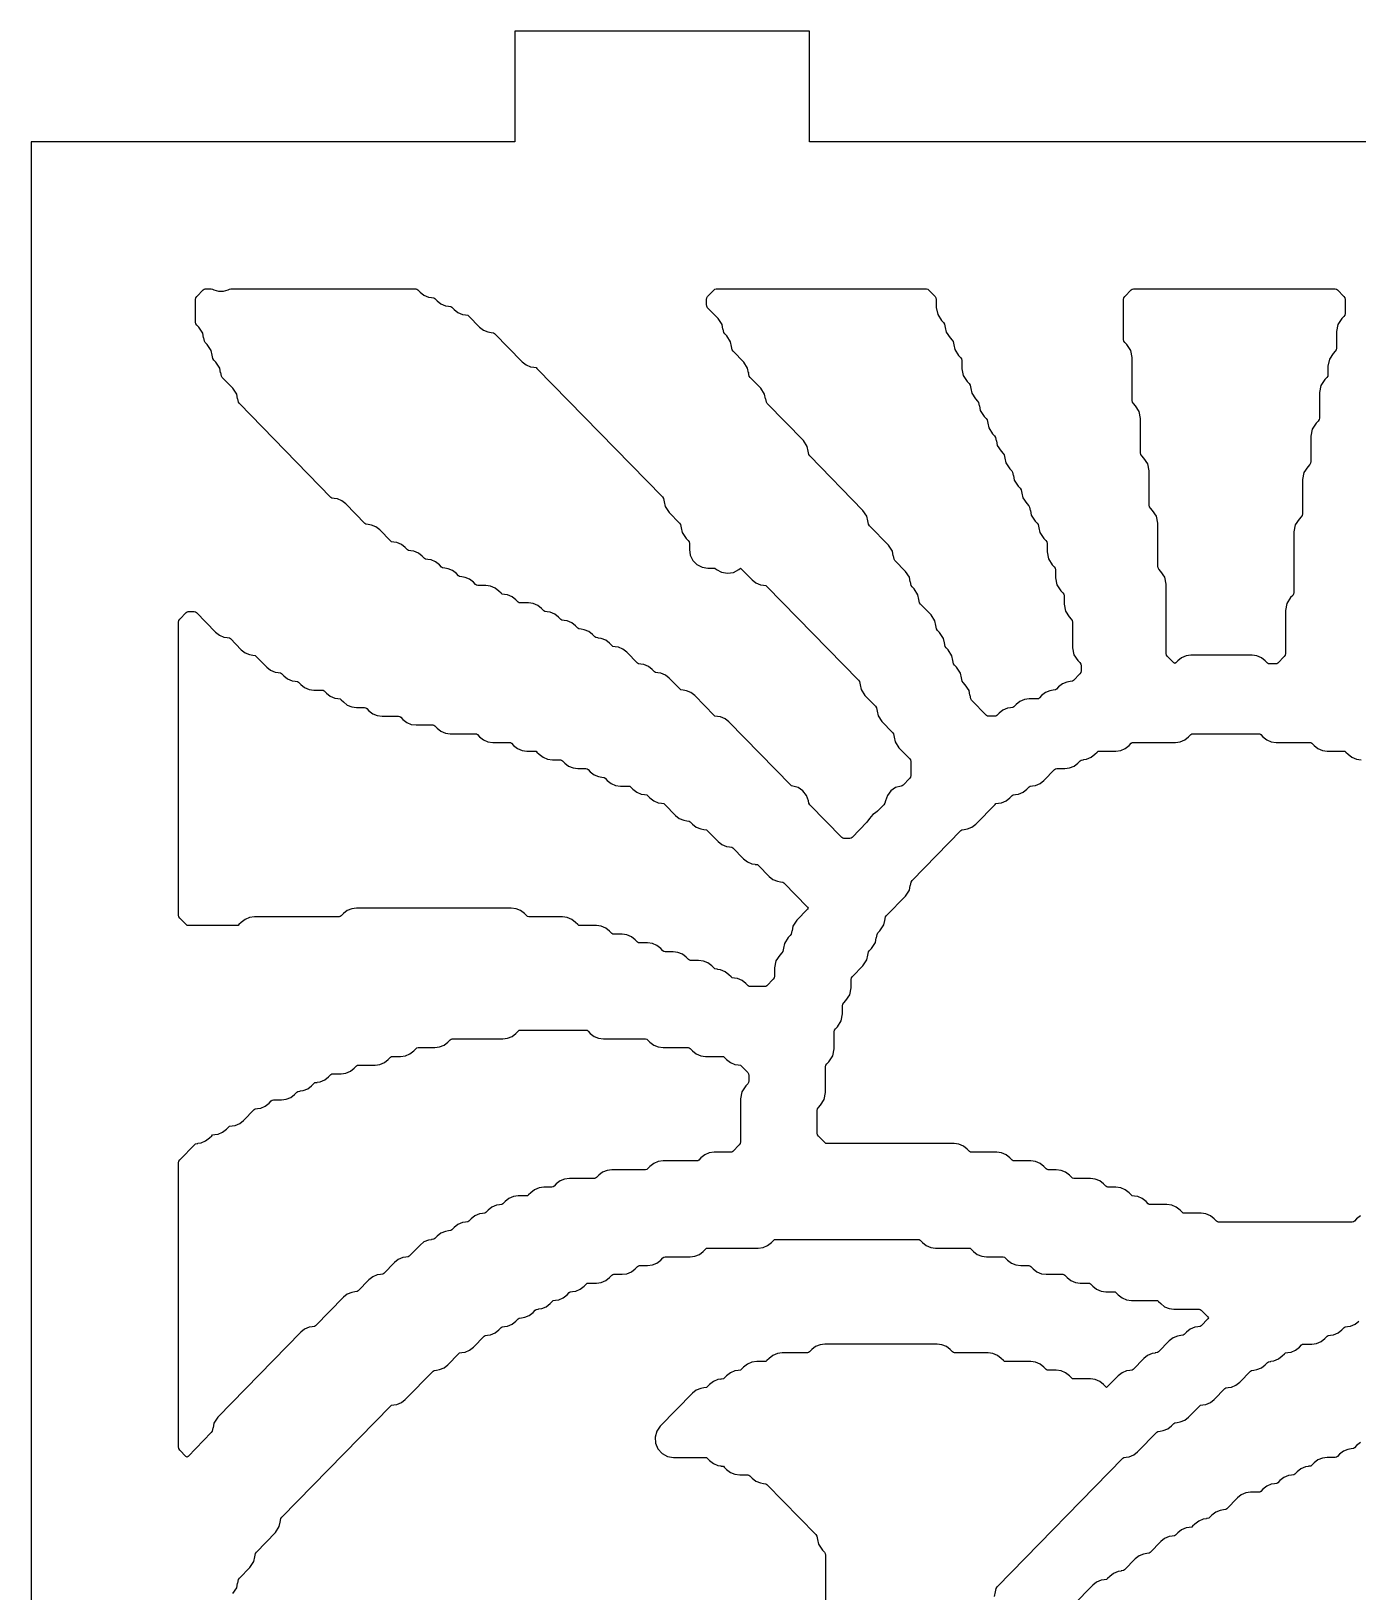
# Model space of a CAD drawing. Header units: millimetres. Extents: x 10 to 410, y 18 to 283.
# Drawn here: x 10 to 46.03, y 240.62 to 283 of the extents above; entities that cross this region are included whole.
import ezdxf

# ---------------------------------------------------------------- set-up
doc = ezdxf.new("R2010")
doc.units = ezdxf.units.MM
doc.layers.add('CUT', color=1, linetype='Continuous')

msp = doc.modelspace()

# ---------------------------------------------------------------- linework, layer by layer
at = {"layer": 'CUT'}
for points in [[(52.134, 157), (60.134, 157), (60.134, 160), (73.2679, 160), (73.2679, 280), (60.134, 280), (60.134, 283), (52.134, 283), (52.134, 280), (31.134, 280), (31.134, 283), (23.134, 283), (23.134, 280), (10, 280), (10, 160), (23.134, 160), (23.134, 157), (31.134, 157), (31.134, 160), (52.134, 160)], [(14.4713, 275.0564), (14.4625, 275.1014), (14.4625, 275.7147), (14.4713, 275.7596), (14.4964, 275.7979), (14.6705, 275.9762), (14.6955, 275.9958), (14.727, 276), (14.8917, 276), (14.9238, 275.9957), (14.9622, 275.9796), (15.09, 275.9448), (15.2225, 275.9448), (15.3503, 275.9796), (15.3886, 275.9957), (15.4207, 276), (20.4416, 276), (20.4731, 275.9958), (20.4981, 275.9762), (20.559, 275.9139), (20.6633, 275.8322), (20.7854, 275.7808), (20.8714, 275.7693), (20.8712, 275.7676), (20.9356, 275.759), (20.9606, 275.7394), (21.0215, 275.6771), (21.1258, 275.5954), (21.2479, 275.544), (21.3339, 275.5325), (21.3337, 275.5308), (21.3981, 275.5222), (21.4231, 275.5026), (21.484, 275.4403), (21.5883, 275.3586), (21.7104, 275.3072), (21.7964, 275.2957), (21.7961, 275.294), (21.8606, 275.2854), (21.8856, 275.2658), (22.1777, 274.9667), (22.2821, 274.885), (22.4041, 274.8336), (22.4901, 274.8221), (22.4899, 274.8205), (22.5544, 274.8119), (22.5794, 274.7923), (23.334, 274.0196), (23.4383, 273.9379), (23.5604, 273.8865), (23.6463, 273.875), (23.6461, 273.8733), (23.7106, 273.8647), (23.7356, 273.8451), (27.1472, 270.3518), (27.1723, 270.3135), (27.1904, 270.221), (27.1933, 270.2216), (27.218, 270.0954), (27.3233, 269.9346), (27.6097, 269.6415), (27.6348, 269.6032), (27.6529, 269.5107), (27.6558, 269.5112), (27.6805, 269.385), (27.7858, 269.2243), (27.8409, 269.1679), (27.866, 269.1296), (27.8748, 269.0847), (27.8748, 268.9228), (27.8993, 268.7683), (27.9703, 268.6289), (28.0809, 268.5183), (28.2203, 268.4473), (28.3748, 268.4228), (28.5353, 268.4228), (28.5668, 268.4186), (28.6074, 268.3868), (28.7495, 268.3089), (28.9091, 268.2805), (29.0693, 268.3046), (29.2134, 268.3787), (29.2623, 268.4149), (29.2902, 268.3943), (29.5776, 268.0999), (29.6819, 268.0182), (29.804, 267.9668), (29.89, 267.9553), (29.8898, 267.9537), (29.9542, 267.9451), (29.9793, 267.9255), (32.4658, 265.3793), (32.4909, 265.341), (32.5091, 265.2485), (32.5119, 265.2491), (32.5367, 265.1229), (32.642, 264.9621), (32.9283, 264.6689), (32.9534, 264.6307), (32.9715, 264.5382), (32.9744, 264.5387), (32.9992, 264.4125), (33.1045, 264.2518), (33.3908, 263.9586), (33.4159, 263.9203), (33.434, 263.8278), (33.4369, 263.8284), (33.4617, 263.7021), (33.567, 263.5414), (33.8533, 263.2482), (33.8784, 263.2099), (33.8872, 263.165), (33.8872, 262.7885), (33.8784, 262.7435), (33.8533, 262.7053), (33.6792, 262.527), (33.6542, 262.5074), (33.6229, 262.5032), (33.4744, 262.4591), (33.3465, 262.3717), (33.2515, 262.2493), (33.1985, 262.1037), (33.1847, 262.0332), (33.1596, 261.9949), (32.9855, 261.8166), (32.9314, 261.7743), (32.8607, 261.7312), (32.7625, 261.6212), (32.6971, 261.5213), (32.2917, 261.1063), (32.2667, 261.0867), (32.2352, 261.0825), (32.0705, 261.0825), (32.039, 261.0867), (32.014, 261.1063), (31.1461, 261.9949), (31.121, 262.0332), (31.1072, 262.1037), (31.0543, 262.2493), (30.9593, 262.3717), (30.8313, 262.4591), (30.6828, 262.5032), (30.6515, 262.5074), (30.6265, 262.527), (28.9469, 264.2468), (28.8426, 264.3285), (28.7205, 264.3799), (28.6346, 264.3914), (28.6348, 264.3931), (28.5703, 264.4017), (28.5453, 264.4213), (28.0219, 264.9572), (27.9176, 265.0388), (27.7955, 265.0903), (27.7096, 265.1018), (27.7098, 265.1034), (27.6453, 265.112), (27.6203, 265.1316), (27.3282, 265.4307), (27.2239, 265.5124), (27.1018, 265.5638), (27.0158, 265.5753), (27.0161, 265.577), (26.9516, 265.5856), (26.9266, 265.6052), (26.8657, 265.6675), (26.7614, 265.7492), (26.6393, 265.8006), (26.5533, 265.8121), (26.5536, 265.8138), (26.4891, 265.8224), (26.4641, 265.842), (26.172, 266.1411), (26.0677, 266.2228), (25.9456, 266.2742), (25.8596, 266.2857), (25.8598, 266.2873), (25.7954, 266.296), (25.7703, 266.3156), (25.7095, 266.3779), (25.6052, 266.4596), (25.4831, 266.511), (25.3971, 266.5225), (25.3973, 266.5241), (25.3329, 266.5328), (25.3078, 266.5523), (25.247, 266.6147), (25.1427, 266.6964), (25.0206, 266.7478), (24.9346, 266.7593), (24.9348, 266.7609), (24.8704, 266.7695), (24.8453, 266.7891), (24.7845, 266.8515), (24.6802, 266.9331), (24.5581, 266.9846), (24.4721, 266.9961), (24.4723, 266.9977), (24.4079, 267.0063), (24.3829, 267.0259), (24.322, 267.0882), (24.2177, 267.1699), (24.0956, 267.2213), (24.0096, 267.2328), (24.0098, 267.2345), (23.9454, 267.2431), (23.9204, 267.2627), (23.8595, 267.325), (23.7552, 267.4067), (23.6331, 267.4581), (23.5018, 267.4757), (23.2831, 267.4757), (23.2516, 267.4799), (23.2266, 267.4995), (23.1658, 267.5618), (23.0614, 267.6435), (22.9394, 267.6949), (22.8534, 267.7064), (22.8536, 267.7081), (22.7891, 267.7167), (22.7641, 267.7363), (22.7033, 267.7986), (22.599, 267.8803), (22.4769, 267.9317), (22.3455, 267.9493), (22.1269, 267.9493), (22.0954, 267.9535), (22.0704, 267.9731), (22.0095, 268.0354), (21.9052, 268.1171), (21.7831, 268.1685), (21.6972, 268.18), (21.6974, 268.1816), (21.6329, 268.1903), (21.6079, 268.2098), (21.547, 268.2722), (21.4427, 268.3539), (21.3206, 268.4053), (21.2347, 268.4168), (21.2349, 268.4184), (21.1704, 268.427), (21.1454, 268.4466), (21.0845, 268.509), (20.9802, 268.5906), (20.8581, 268.6421), (20.7722, 268.6536), (20.7724, 268.6552), (20.7079, 268.6638), (20.6829, 268.6834), (20.622, 268.7458), (20.5177, 268.8274), (20.3956, 268.8789), (20.3097, 268.8903), (20.3099, 268.892), (20.2454, 268.9006), (20.2204, 268.9202), (20.1595, 268.9825), (20.0552, 269.0642), (19.9331, 269.1156), (19.8472, 269.1271), (19.8474, 269.1288), (19.7829, 269.1374), (19.7579, 269.157), (19.4658, 269.4561), (19.3615, 269.5378), (19.2394, 269.5892), (19.1534, 269.6007), (19.1537, 269.6024), (19.0892, 269.611), (19.0642, 269.6306), (18.5408, 270.1665), (18.4365, 270.2482), (18.3144, 270.2996), (18.2285, 270.3111), (18.2287, 270.3127), (18.1642, 270.3213), (18.1392, 270.3409), (15.6526, 272.8871), (15.6275, 272.9254), (15.6094, 273.0179), (15.6065, 273.0173), (15.5818, 273.1435), (15.4764, 273.3043), (15.1901, 273.5974), (15.165, 273.6357), (15.1469, 273.7282), (15.144, 273.7277), (15.1193, 273.8539), (15.0139, 274.0146), (14.9589, 274.071), (14.9338, 274.1093), (14.9157, 274.2018), (14.9128, 274.2012), (14.8881, 274.3275), (14.7827, 274.4882), (14.7276, 274.5446), (14.7025, 274.5829), (14.6844, 274.6754), (14.6815, 274.6748), (14.6568, 274.801), (14.5515, 274.9618), (14.4964, 275.0182)], [(28.3461, 275.7596), (28.3712, 275.7979), (28.5453, 275.9762), (28.5703, 275.9958), (28.6018, 276), (34.3164, 276), (34.3479, 275.9958), (34.3729, 275.9762), (34.5471, 275.7979), (34.5722, 275.7596), (34.581, 275.7147), (34.581, 275.4933), (34.6179, 275.3047), (34.7232, 275.1439), (34.7783, 275.0876), (34.8034, 275.0493), (34.8215, 274.9568), (34.8244, 274.9573), (34.8491, 274.8311), (34.9545, 274.6704), (35.0096, 274.614), (35.0346, 274.5757), (35.0528, 274.4832), (35.0557, 274.4838), (35.0804, 274.3575), (35.1857, 274.1968), (35.2408, 274.1404), (35.2659, 274.1021), (35.2747, 274.0572), (35.2747, 273.8358), (35.3116, 273.6472), (35.417, 273.4864), (35.4721, 273.43), (35.4971, 273.3918), (35.5153, 273.2993), (35.5182, 273.2998), (35.5429, 273.1736), (35.6482, 273.0129), (35.7033, 272.9565), (35.7284, 272.9182), (35.7465, 272.8257), (35.7494, 272.8262), (35.7741, 272.7), (35.8795, 272.5393), (35.9345, 272.4829), (35.9596, 272.4446), (35.9778, 272.3521), (35.9806, 272.3527), (36.0054, 272.2265), (36.1107, 272.0657), (36.1658, 272.0093), (36.1909, 271.971), (36.209, 271.8785), (36.2119, 271.8791), (36.2366, 271.7529), (36.342, 271.5921), (36.397, 271.5358), (36.4221, 271.4975), (36.4402, 271.405), (36.4431, 271.4055), (36.4679, 271.2793), (36.5732, 271.1186), (36.6283, 271.0622), (36.6534, 271.0239), (36.6715, 270.9314), (36.6744, 270.932), (36.6991, 270.8057), (36.8045, 270.645), (36.8595, 270.5886), (36.8846, 270.5503), (36.9027, 270.4578), (36.9056, 270.4584), (36.9304, 270.3322), (37.0357, 270.1714), (37.0908, 270.115), (37.1159, 270.0768), (37.134, 269.9842), (37.1369, 269.9848), (37.1616, 269.8586), (37.267, 269.6979), (37.322, 269.6415), (37.3471, 269.6032), (37.3652, 269.5107), (37.3681, 269.5112), (37.3928, 269.385), (37.4982, 269.2243), (37.5533, 269.1679), (37.5784, 269.1296), (37.5872, 269.0847), (37.5872, 268.8633), (37.6241, 268.6747), (37.7294, 268.5139), (37.7845, 268.4575), (37.8096, 268.4193), (37.8184, 268.3743), (37.8184, 268.1529), (37.8553, 267.9643), (37.9607, 267.8036), (38.0158, 267.7472), (38.0409, 267.7089), (38.0497, 267.664), (38.0497, 267.4425), (38.0866, 267.2539), (38.1919, 267.0932), (38.247, 267.0368), (38.2721, 266.9985), (38.2809, 266.9536), (38.2809, 266.2586), (38.3178, 266.07), (38.4232, 265.9093), (38.4783, 265.8529), (38.5033, 265.8146), (38.5121, 265.7697), (38.5121, 265.6299), (38.5033, 265.585), (38.4783, 265.5467), (38.3041, 265.3684), (38.2791, 265.3488), (38.2147, 265.3402), (38.2149, 265.3385), (38.1289, 265.3271), (38.0068, 265.2756), (37.9025, 265.194), (37.8416, 265.1316), (37.8166, 265.112), (37.7522, 265.1034), (37.7524, 265.1018), (37.6664, 265.0903), (37.5443, 265.0388), (37.44, 264.9572), (37.3792, 264.8948), (37.3541, 264.8752), (37.3226, 264.871), (37.104, 264.871), (36.9727, 264.8535), (36.8506, 264.8021), (36.7463, 264.7204), (36.6854, 264.658), (36.6604, 264.6385), (36.5959, 264.6298), (36.5962, 264.6282), (36.5102, 264.6167), (36.3881, 264.5653), (36.2838, 264.4836), (36.2229, 264.4213), (36.1979, 264.4017), (36.1664, 264.3975), (36.0017, 264.3975), (35.9702, 264.4017), (35.9452, 264.4213), (35.5398, 264.8363), (35.5147, 264.8746), (35.4966, 264.9671), (35.4937, 264.9666), (35.469, 265.0928), (35.3637, 265.2535), (35.3086, 265.3099), (35.2835, 265.3482), (35.2654, 265.4407), (35.2625, 265.4401), (35.2378, 265.5664), (35.1324, 265.7271), (35.0773, 265.7835), (35.0522, 265.8218), (35.0341, 265.9143), (35.0312, 265.9137), (35.0065, 266.0399), (34.9012, 266.2007), (34.8461, 266.2571), (34.821, 266.2953), (34.8029, 266.3878), (34.8, 266.3873), (34.7753, 266.5135), (34.6699, 266.6742), (34.6148, 266.7306), (34.5897, 266.7689), (34.5716, 266.8614), (34.5687, 266.8609), (34.544, 266.9871), (34.4387, 267.1478), (34.1523, 267.441), (34.1273, 267.4793), (34.1091, 267.5718), (34.1062, 267.5712), (34.0815, 267.6974), (33.9762, 267.8582), (33.9211, 267.9146), (33.896, 267.9528), (33.8779, 268.0454), (33.875, 268.0448), (33.8503, 268.171), (33.7449, 268.3317), (33.4586, 268.6249), (33.4335, 268.6632), (33.4154, 268.7557), (33.4125, 268.7551), (33.3878, 268.8814), (33.2824, 269.0421), (32.7649, 269.5721), (32.7398, 269.6103), (32.7217, 269.7029), (32.7188, 269.7023), (32.694, 269.8285), (32.5887, 269.9892), (31.1461, 271.4664), (31.121, 271.5046), (31.1029, 271.5972), (31.1, 271.5966), (31.0753, 271.7228), (30.97, 271.8835), (29.9899, 272.8871), (29.9648, 272.9254), (29.9467, 273.0179), (29.9438, 273.0173), (29.9191, 273.1435), (29.8137, 273.3043), (29.5274, 273.5974), (29.5023, 273.6357), (29.4842, 273.7282), (29.4813, 273.7277), (29.4566, 273.8539), (29.3512, 274.0146), (29.0649, 274.3078), (29.0398, 274.3461), (29.0217, 274.4386), (29.0188, 274.438), (28.9941, 274.5642), (28.8887, 274.725), (28.8337, 274.7814), (28.8086, 274.8197), (28.7905, 274.9122), (28.7876, 274.9116), (28.7628, 275.0378), (28.6575, 275.1985), (28.3712, 275.4917), (28.3461, 275.53), (28.3373, 275.5749), (28.3373, 275.7147)], [(39.6772, 275.7596), (39.7023, 275.7979), (39.8764, 275.9762), (39.9014, 275.9958), (39.9329, 276), (45.4163, 276), (45.4478, 275.9958), (45.4728, 275.9762), (45.6469, 275.7979), (45.672, 275.7596), (45.6808, 275.7147), (45.6808, 275.3381), (45.672, 275.2932), (45.6469, 275.2549), (45.5918, 275.1985), (45.4865, 275.0378), (45.4495, 274.8492), (45.4495, 274.391), (45.4407, 274.3461), (45.4157, 274.3078), (45.3606, 274.2514), (45.2552, 274.0907), (45.2183, 273.9021), (45.2183, 273.6806), (45.2095, 273.6357), (45.1844, 273.5974), (45.1293, 273.541), (45.024, 273.3803), (44.9871, 273.1917), (44.9871, 272.4967), (44.9783, 272.4518), (44.9532, 272.4135), (44.8981, 272.3571), (44.7927, 272.1964), (44.7558, 272.0078), (44.7558, 271.3128), (44.747, 271.2679), (44.7219, 271.2296), (44.6668, 271.1732), (44.5615, 271.0124), (44.5246, 270.8238), (44.5246, 269.8921), (44.5158, 269.8471), (44.4907, 269.8089), (44.4356, 269.7525), (44.3302, 269.5917), (44.2933, 269.4031), (44.2933, 267.761), (44.2845, 267.7161), (44.2594, 267.6778), (44.2044, 267.6214), (44.099, 267.4606), (44.0621, 267.272), (44.0621, 266.1035), (44.0533, 266.0586), (44.0282, 266.0203), (43.8541, 265.842), (43.829, 265.8224), (43.7976, 265.8182), (43.6328, 265.8182), (43.6013, 265.8224), (43.5763, 265.842), (43.5155, 265.9043), (43.4112, 265.986), (43.2891, 266.0374), (43.1577, 266.055), (41.4977, 266.055), (41.3664, 266.0374), (41.2443, 265.986), (41.14, 265.9043), (41.0838, 265.8468), (41.0559, 265.8261), (41.0279, 265.8468), (40.8585, 266.0203), (40.8334, 266.0586), (40.8246, 266.1035), (40.8246, 267.9824), (40.7877, 268.171), (40.6823, 268.3317), (40.6273, 268.3881), (40.6022, 268.4264), (40.5934, 268.4713), (40.5934, 269.6399), (40.5564, 269.8285), (40.4511, 269.9892), (40.396, 270.0456), (40.3709, 270.0839), (40.3621, 270.1288), (40.3621, 271.0606), (40.3252, 271.2492), (40.2198, 271.41), (40.1648, 271.4664), (40.1397, 271.5046), (40.1309, 271.5496), (40.1309, 272.4813), (40.0939, 272.6699), (39.9886, 272.8307), (39.9335, 272.8871), (39.9084, 272.9254), (39.8996, 272.9703), (39.8996, 274.1388), (39.8627, 274.3275), (39.7573, 274.4882), (39.7023, 274.5446), (39.6772, 274.5829), (39.6684, 274.6278), (39.6684, 275.7147)], [(14, 258.9999), (14, 266.9536), (14.0088, 266.9985), (14.0339, 267.0368), (14.208, 267.2151), (14.233, 267.2347), (14.2645, 267.2389), (14.4292, 267.2389), (14.4607, 267.2347), (14.4857, 267.2151), (15.0091, 266.6792), (15.1134, 266.5975), (15.2355, 266.5461), (15.3215, 266.5346), (15.3212, 266.5329), (15.3857, 266.5243), (15.4107, 266.5047), (15.7028, 266.2056), (15.8071, 266.1239), (15.9292, 266.0725), (16.0152, 266.061), (16.015, 266.0594), (16.0794, 266.0508), (16.1045, 266.0312), (16.3966, 265.7321), (16.5009, 265.6504), (16.623, 265.5989), (16.7089, 265.5875), (16.7087, 265.5858), (16.7732, 265.5772), (16.7982, 265.5576), (16.8591, 265.4953), (16.9634, 265.4136), (17.0855, 265.3622), (17.1714, 265.3507), (17.1712, 265.349), (17.2357, 265.3404), (17.2607, 265.3208), (17.3216, 265.2585), (17.4259, 265.1768), (17.548, 265.1254), (17.6793, 265.1078), (17.8979, 265.1078), (17.9294, 265.1036), (17.9544, 265.084), (18.0153, 265.0217), (18.1196, 264.94), (18.2417, 264.8886), (18.3277, 264.8771), (18.3274, 264.8754), (18.3919, 264.8668), (18.4169, 264.8472), (18.4778, 264.7849), (18.5821, 264.7032), (18.7042, 264.6518), (18.8355, 264.6342), (19.0542, 264.6342), (19.0857, 264.63), (19.1107, 264.6104), (19.1715, 264.5481), (19.2758, 264.4664), (19.3979, 264.415), (19.5293, 264.3975), (19.9791, 264.3975), (20.0106, 264.3933), (20.0357, 264.3737), (20.0965, 264.3113), (20.2008, 264.2296), (20.3229, 264.1782), (20.4542, 264.1607), (20.9041, 264.1607), (20.9356, 264.1565), (20.9606, 264.1369), (21.0215, 264.0745), (21.1258, 263.9929), (21.2479, 263.9414), (21.3792, 263.9239), (22.0604, 263.9239), (22.0919, 263.9197), (22.1169, 263.9001), (22.1777, 263.8378), (22.2821, 263.7561), (22.4041, 263.7047), (22.5355, 263.6871), (22.9854, 263.6871), (23.0168, 263.6829), (23.0419, 263.6633), (23.1027, 263.601), (23.207, 263.5193), (23.3291, 263.4679), (23.4604, 263.4503), (23.6791, 263.4503), (23.7106, 263.4461), (23.7356, 263.4265), (23.7965, 263.3642), (23.9008, 263.2825), (24.0229, 263.2311), (24.1542, 263.2135), (24.3728, 263.2135), (24.4043, 263.2093), (24.4293, 263.1897), (24.4902, 263.1274), (24.5945, 263.0457), (24.7166, 262.9943), (24.8479, 262.9767), (25.0666, 262.9767), (25.0981, 262.9725), (25.1231, 262.9529), (25.184, 262.8906), (25.2883, 262.8089), (25.4104, 262.7575), (25.4963, 262.746), (25.4961, 262.7444), (25.5606, 262.7357), (25.5856, 262.7162), (25.6464, 262.6538), (25.7508, 262.5721), (25.8728, 262.5207), (26.0042, 262.5032), (26.2228, 262.5032), (26.2543, 262.499), (26.2793, 262.4794), (26.3402, 262.417), (26.4445, 262.3354), (26.5666, 262.2839), (26.6525, 262.2724), (26.6523, 262.2708), (26.7168, 262.2622), (26.7418, 262.2426), (26.8027, 262.1803), (26.907, 262.0986), (27.0291, 262.0471), (27.115, 262.0357), (27.1148, 262.034), (27.1793, 262.0254), (27.2043, 262.0058), (27.4964, 261.7067), (27.6007, 261.625), (27.7228, 261.5736), (27.8088, 261.5621), (27.8086, 261.5604), (27.873, 261.5518), (27.898, 261.5322), (27.9589, 261.4699), (28.0632, 261.3882), (28.1853, 261.3368), (28.2713, 261.3253), (28.2711, 261.3236), (28.3355, 261.315), (28.3605, 261.2954), (28.6527, 260.9963), (28.757, 260.9146), (28.8791, 260.8632), (28.965, 260.8517), (28.9648, 260.8501), (29.0293, 260.8415), (29.0543, 260.8219), (29.3464, 260.5227), (29.4507, 260.4411), (29.5728, 260.3896), (29.6588, 260.3782), (29.6585, 260.3765), (29.723, 260.3679), (29.748, 260.3483), (30.0401, 260.0492), (30.1444, 259.9675), (30.2665, 259.9161), (30.3525, 259.9046), (30.3523, 259.9029), (30.4167, 259.8943), (30.4418, 259.8747), (31.0852, 259.2159), (31.1049, 259.1882), (31.0852, 259.1604), (30.792, 258.8603), (30.6867, 258.6995), (30.662, 258.5733), (30.6591, 258.5739), (30.641, 258.4814), (30.6159, 258.4431), (30.5608, 258.3867), (30.4554, 258.226), (30.4307, 258.0998), (30.4278, 258.1003), (30.4097, 258.0078), (30.3846, 257.9695), (30.3296, 257.9131), (30.2242, 257.7524), (30.1873, 257.5638), (30.1873, 257.3424), (30.1785, 257.2975), (30.1534, 257.2592), (29.9793, 257.0809), (29.9542, 257.0613), (29.9228, 257.0571), (29.5268, 257.0571), (29.4953, 257.0613), (29.4703, 257.0809), (29.4094, 257.1432), (29.3051, 257.2249), (29.183, 257.2763), (29.0971, 257.2878), (29.0973, 257.2895), (29.0328, 257.2981), (29.0078, 257.3177), (28.9469, 257.38), (28.8426, 257.4617), (28.7205, 257.5131), (28.6346, 257.5246), (28.6348, 257.5262), (28.5703, 257.5349), (28.5453, 257.5545), (28.4844, 257.6168), (28.3801, 257.6985), (28.258, 257.7499), (28.1267, 257.7674), (27.9081, 257.7674), (27.8766, 257.7717), (27.8516, 257.7912), (27.7907, 257.8536), (27.6864, 257.9353), (27.5643, 257.9867), (27.433, 258.0042), (27.2143, 258.0042), (27.1828, 258.0084), (27.1578, 258.028), (27.0969, 258.0904), (26.9926, 258.172), (26.8705, 258.2235), (26.7392, 258.241), (26.5206, 258.241), (26.4891, 258.2452), (26.4641, 258.2648), (26.4032, 258.3271), (26.2989, 258.4088), (26.1768, 258.4602), (26.0455, 258.4778), (25.8268, 258.4778), (25.7954, 258.482), (25.7703, 258.5016), (25.7095, 258.5639), (25.6052, 258.6456), (25.4831, 258.697), (25.3518, 258.7146), (24.9019, 258.7146), (24.8704, 258.7188), (24.8453, 258.7384), (24.7845, 258.8007), (24.6802, 258.8824), (24.5581, 258.9338), (24.4268, 258.9514), (23.5144, 258.9514), (23.4829, 258.9556), (23.4579, 258.9752), (23.397, 259.0375), (23.2927, 259.1192), (23.1706, 259.1706), (23.0393, 259.1882), (18.8355, 259.1882), (18.7042, 259.1706), (18.5821, 259.1192), (18.4778, 259.0375), (18.4169, 258.9752), (18.3919, 258.9556), (18.3604, 258.9514), (16.0606, 258.9514), (15.9292, 258.9338), (15.8071, 258.8824), (15.7028, 258.8007), (15.642, 258.7384), (15.617, 258.7188), (15.5855, 258.7146), (14.2645, 258.7146), (14.233, 258.7188), (14.208, 258.7384), (14.0339, 258.9167), (14.0088, 258.955)], [(14, 244.5559), (14, 252.2729), (14.0088, 252.3178), (14.0339, 252.3561), (14.4393, 252.7711), (14.4643, 252.7907), (14.5287, 252.7993), (14.5285, 252.801), (14.6145, 252.8125), (14.7366, 252.8639), (14.8409, 252.9456), (14.9017, 253.0079), (14.9268, 253.0275), (14.9912, 253.0361), (14.991, 253.0378), (15.077, 253.0493), (15.1991, 253.1007), (15.3034, 253.1824), (15.3642, 253.2447), (15.3893, 253.2643), (15.4537, 253.2729), (15.4535, 253.2746), (15.5395, 253.2861), (15.6616, 253.3375), (15.7659, 253.4192), (16.058, 253.7183), (16.083, 253.7379), (16.1475, 253.7465), (16.1472, 253.7481), (16.2332, 253.7596), (16.3553, 253.811), (16.4596, 253.8927), (16.5205, 253.9551), (16.5455, 253.9746), (16.577, 253.9789), (16.7956, 253.9789), (16.9269, 253.9964), (17.049, 254.0478), (17.1533, 254.1295), (17.2142, 254.1918), (17.2392, 254.2114), (17.3037, 254.2201), (17.3035, 254.2217), (17.3894, 254.2332), (17.5115, 254.2846), (17.6158, 254.3663), (17.6767, 254.4286), (17.7017, 254.4482), (17.7662, 254.4568), (17.766, 254.4585), (17.8519, 254.47), (17.974, 254.5214), (18.0783, 254.6031), (18.1392, 254.6654), (18.1642, 254.685), (18.1957, 254.6892), (18.4144, 254.6892), (18.5457, 254.7068), (18.6678, 254.7582), (18.7721, 254.8399), (18.8329, 254.9022), (18.858, 254.9218), (18.8894, 254.926), (19.3393, 254.926), (19.4707, 254.9436), (19.5927, 254.995), (19.6971, 255.0767), (19.7579, 255.139), (19.7829, 255.1586), (19.8144, 255.1628), (20.0331, 255.1628), (20.1644, 255.1803), (20.2865, 255.2318), (20.3908, 255.3134), (20.4517, 255.3758), (20.4767, 255.3954), (20.5082, 255.3996), (20.9581, 255.3996), (21.0894, 255.4171), (21.2115, 255.4686), (21.3158, 255.5502), (21.3766, 255.6126), (21.4017, 255.6322), (21.4332, 255.6364), (22.808, 255.6364), (22.9394, 255.6539), (23.0614, 255.7053), (23.1658, 255.787), (23.2266, 255.8493), (23.2516, 255.8689), (23.2831, 255.8732), (25.0666, 255.8732), (25.0981, 255.8689), (25.1231, 255.8493), (25.184, 255.787), (25.2883, 255.7053), (25.4104, 255.6539), (25.5417, 255.6364), (26.6853, 255.6364), (26.7168, 255.6322), (26.7418, 255.6126), (26.8027, 255.5502), (26.907, 255.4686), (27.0291, 255.4171), (27.1604, 255.3996), (27.8415, 255.3996), (27.873, 255.3954), (27.898, 255.3758), (27.9589, 255.3134), (28.0632, 255.2318), (28.1853, 255.1803), (28.3166, 255.1628), (28.7665, 255.1628), (28.798, 255.1586), (28.823, 255.139), (28.8839, 255.0767), (28.9882, 254.995), (29.1103, 254.9436), (29.1963, 254.9321), (29.196, 254.9304), (29.2605, 254.9218), (29.2855, 254.9022), (29.4596, 254.7239), (29.4847, 254.6856), (29.4935, 254.6407), (29.4935, 254.5009), (29.4847, 254.456), (29.4596, 254.4177), (29.4046, 254.3613), (29.2992, 254.2006), (29.2623, 254.012), (29.2623, 252.8434), (29.2535, 252.7985), (29.2284, 252.7602), (29.0543, 252.5819), (29.0293, 252.5623), (28.9978, 252.5581), (28.5479, 252.5581), (28.4166, 252.5406), (28.2945, 252.4892), (28.1902, 252.4075), (28.1293, 252.3452), (28.1043, 252.3256), (28.0728, 252.3214), (27.1604, 252.3214), (27.0291, 252.3038), (26.907, 252.2524), (26.8027, 252.1707), (26.7418, 252.1084), (26.7168, 252.0888), (26.6853, 252.0846), (25.7729, 252.0846), (25.6416, 252.067), (25.5195, 252.0156), (25.4152, 251.9339), (25.3543, 251.8716), (25.3293, 251.852), (25.2978, 251.8478), (24.6167, 251.8478), (24.4854, 251.8302), (24.3633, 251.7788), (24.259, 251.6971), (24.1981, 251.6348), (24.1731, 251.6152), (24.1416, 251.611), (23.9229, 251.611), (23.7916, 251.5934), (23.6695, 251.542), (23.5652, 251.4603), (23.5044, 251.398), (23.4793, 251.3784), (23.4478, 251.3742), (23.2292, 251.3742), (23.0979, 251.3567), (22.9758, 251.3052), (22.8715, 251.2236), (22.8106, 251.1612), (22.7856, 251.1416), (22.7211, 251.133), (22.7214, 251.1314), (22.6354, 251.1199), (22.5133, 251.0684), (22.409, 250.9868), (22.3481, 250.9244), (22.3231, 250.9048), (22.2586, 250.8962), (22.2589, 250.8946), (22.1729, 250.8831), (22.0508, 250.8317), (21.9465, 250.75), (21.8856, 250.6876), (21.8606, 250.6681), (21.7961, 250.6594), (21.7964, 250.6578), (21.7104, 250.6463), (21.5883, 250.5949), (21.484, 250.5132), (21.4231, 250.4509), (21.3981, 250.4313), (21.3337, 250.4227), (21.3339, 250.421), (21.2479, 250.4095), (21.1258, 250.3581), (21.0215, 250.2764), (20.9606, 250.2141), (20.9356, 250.1945), (20.8712, 250.1859), (20.8714, 250.1842), (20.7854, 250.1727), (20.6633, 250.1213), (20.559, 250.0396), (20.2669, 249.7405), (20.2419, 249.7209), (20.1774, 249.7123), (20.1776, 249.7106), (20.0917, 249.6992), (19.9696, 249.6477), (19.8653, 249.566), (19.5732, 249.2669), (19.5481, 249.2473), (19.4837, 249.2387), (19.4839, 249.2371), (19.3979, 249.2256), (19.2758, 249.1742), (19.1715, 249.0925), (18.8794, 248.7934), (18.8544, 248.7738), (18.7899, 248.7651), (18.7902, 248.7635), (18.7042, 248.752), (18.5821, 248.7006), (18.4778, 248.6189), (17.7232, 247.8462), (17.6982, 247.8266), (17.6337, 247.818), (17.6339, 247.8163), (17.548, 247.8049), (17.4259, 247.7534), (17.3216, 247.6718), (15.0673, 245.3635), (14.9619, 245.2027), (14.9372, 245.0765), (14.9343, 245.0771), (14.9162, 244.9846), (14.8911, 244.9463), (14.2592, 244.2992), (14.2312, 244.2785), (14.2033, 244.2992), (14.0339, 244.4727), (14.0088, 244.511)]]:
    msp.add_lwpolyline(points, close=True, dxfattribs=at)
for points in [[(46.1005, 250.8317), (45.9962, 250.75), (45.9353, 250.6876), (45.9103, 250.6681), (45.8788, 250.6638), (42.2454, 250.6638), (42.2139, 250.6681), (42.1888, 250.6876), (42.128, 250.75), (42.0237, 250.8317), (41.9016, 250.8831), (41.7703, 250.9006), (41.3204, 250.9006), (41.2889, 250.9048), (41.2639, 250.9244), (41.203, 250.9868), (41.0987, 251.0684), (40.9766, 251.1199), (40.8453, 251.1374), (40.3954, 251.1374), (40.3639, 251.1416), (40.3389, 251.1612), (40.278, 251.2236), (40.1737, 251.3052), (40.0516, 251.3567), (39.9656, 251.3681), (39.9659, 251.3698), (39.9014, 251.3784), (39.8764, 251.398), (39.8155, 251.4603), (39.7112, 251.542), (39.5891, 251.5934), (39.4578, 251.611), (39.2392, 251.611), (39.2077, 251.6152), (39.1826, 251.6348), (39.1218, 251.6971), (39.0175, 251.7788), (38.8954, 251.8302), (38.7641, 251.8478), (38.3142, 251.8478), (38.2827, 251.852), (38.2577, 251.8716), (38.1968, 251.9339), (38.0925, 252.0156), (37.9704, 252.067), (37.8391, 252.0846), (37.6204, 252.0846), (37.5889, 252.0888), (37.5639, 252.1084), (37.503, 252.1707), (37.3987, 252.2524), (37.2766, 252.3038), (37.1453, 252.3214), (36.6954, 252.3214), (36.6639, 252.3256), (36.6389, 252.3452), (36.5781, 252.4075), (36.4738, 252.4892), (36.3517, 252.5406), (36.2203, 252.5581), (35.5392, 252.5581), (35.5077, 252.5623), (35.4827, 252.5819), (35.4218, 252.6443), (35.3175, 252.726), (35.1954, 252.7774), (35.0641, 252.7949), (31.608, 252.7949), (31.5765, 252.7991), (31.5515, 252.8187), (31.3774, 252.997), (31.3523, 253.0353), (31.3435, 253.0802), (31.3435, 253.6936), (31.3523, 253.7385), (31.3774, 253.7768), (31.4325, 253.8332), (31.5378, 253.9939), (31.5747, 254.1825), (31.5747, 254.8775), (31.5835, 254.9224), (31.6086, 254.9607), (31.6637, 255.0171), (31.7691, 255.1778), (31.806, 255.3664), (31.806, 255.8247), (31.8148, 255.8696), (31.8399, 255.9078), (31.895, 255.9642), (32.0003, 256.125), (32.0372, 256.3136), (32.0372, 256.535), (32.046, 256.5799), (32.0711, 256.6182), (32.1262, 256.6746), (32.2315, 256.8353), (32.2685, 257.0239), (32.2685, 257.2454), (32.2773, 257.2903), (32.3024, 257.3286), (32.5887, 257.6217), (32.694, 257.7825), (32.7188, 257.9087), (32.7217, 257.9081), (32.7398, 258.0006), (32.7649, 258.0389), (32.8199, 258.0953), (32.9253, 258.2561), (32.95, 258.3823), (32.9529, 258.3817), (32.971, 258.4742), (32.9961, 258.5125), (33.0512, 258.5689), (33.1565, 258.7296), (33.1813, 258.8558), (33.1842, 258.8553), (33.2023, 258.9478), (33.2274, 258.9861), (33.7449, 259.516), (33.8503, 259.6768), (33.875, 259.803), (33.8779, 259.8024), (33.896, 259.8949), (33.9211, 259.9332), (35.2514, 261.2954), (35.2765, 261.315), (35.3409, 261.3236), (35.3407, 261.3253), (35.4267, 261.3368), (35.5488, 261.3882), (35.6531, 261.4699), (36.1764, 262.0058), (36.2015, 262.0254), (36.2659, 262.034), (36.2657, 262.0357), (36.3517, 262.0471), (36.4738, 262.0986), (36.5781, 262.1803), (36.6389, 262.2426), (36.6639, 262.2622), (36.7284, 262.2708), (36.7282, 262.2724), (36.8142, 262.2839), (36.9362, 262.3354), (37.0405, 262.417), (37.1014, 262.4794), (37.1264, 262.499), (37.1909, 262.5076), (37.1907, 262.5092), (37.2766, 262.5207), (37.3987, 262.5721), (37.503, 262.6538), (37.7952, 262.9529), (37.8202, 262.9725), (37.8517, 262.9767), (38.0703, 262.9767), (38.2016, 262.9943), (38.3237, 263.0457), (38.428, 263.1274), (38.4889, 263.1897), (38.5139, 263.2093), (38.5784, 263.2179), (38.5782, 263.2196), (38.6641, 263.2311), (38.7862, 263.2825), (38.8905, 263.3642), (38.9514, 263.4265), (38.9764, 263.4461), (39.0079, 263.4503), (39.4578, 263.4503), (39.5891, 263.4679), (39.7112, 263.5193), (39.8155, 263.601), (39.8764, 263.6633), (39.9014, 263.6829), (39.9329, 263.6871), (41.0765, 263.6871), (41.2078, 263.7047), (41.3299, 263.7561), (41.4342, 263.8378), (41.4951, 263.9001), (41.5201, 263.9197), (41.5516, 263.9239), (43.3351, 263.9239), (43.3666, 263.9197), (43.3916, 263.9001), (43.4524, 263.8378), (43.5567, 263.7561), (43.6788, 263.7047), (43.8102, 263.6871), (44.7225, 263.6871), (44.754, 263.6829), (44.779, 263.6633), (44.8399, 263.601), (44.9442, 263.5193), (45.0663, 263.4679), (45.1976, 263.4503), (45.6475, 263.4503), (45.679, 263.4461), (45.704, 263.4265), (45.7649, 263.3642), (45.8692, 263.2825), (45.9913, 263.2311), (46.1226, 263.2135)], [(15.4764, 240.5731), (15.5818, 240.7339), (15.6065, 240.8601), (15.6094, 240.8595), (15.6275, 240.952), (15.6526, 240.9903), (15.9389, 241.2835), (16.0443, 241.4442), (16.069, 241.5704), (16.0719, 241.5699), (16.09, 241.6624), (16.1151, 241.7007), (16.6327, 242.2306), (16.738, 242.3914), (16.7627, 242.5176), (16.7656, 242.517), (16.7838, 242.6095), (16.8088, 242.6478), (19.7579, 245.6675), (19.7829, 245.6871), (19.8474, 245.6957), (19.8472, 245.6974), (19.9331, 245.7089), (20.0552, 245.7603), (20.1595, 245.842), (20.9142, 246.6147), (20.9392, 246.6343), (21.0036, 246.6429), (21.0034, 246.6445), (21.0894, 246.656), (21.2115, 246.7075), (21.3158, 246.7891), (21.6079, 247.0883), (21.6329, 247.1078), (21.6974, 247.1165), (21.6972, 247.1181), (21.7831, 247.1296), (21.9052, 247.181), (22.0095, 247.2627), (22.3016, 247.5618), (22.3267, 247.5814), (22.3911, 247.59), (22.3909, 247.5917), (22.4769, 247.6032), (22.599, 247.6546), (22.7033, 247.7363), (22.7641, 247.7986), (22.7891, 247.8182), (22.8536, 247.8268), (22.8534, 247.8285), (22.9394, 247.84), (23.0614, 247.8914), (23.1658, 247.9731), (23.2266, 248.0354), (23.2516, 248.055), (23.3161, 248.0636), (23.3159, 248.0653), (23.4018, 248.0767), (23.5239, 248.1282), (23.6282, 248.2099), (23.6891, 248.2722), (23.7141, 248.2918), (23.7786, 248.3004), (23.7784, 248.302), (23.8643, 248.3135), (23.9864, 248.365), (24.0907, 248.4466), (24.1516, 248.509), (24.1766, 248.5286), (24.2411, 248.5372), (24.2409, 248.5388), (24.3268, 248.5503), (24.4489, 248.6017), (24.5532, 248.6834), (24.6141, 248.7458), (24.6391, 248.7653), (24.7036, 248.774), (24.7034, 248.7756), (24.7893, 248.7871), (24.9114, 248.8385), (25.0157, 248.9202), (25.0766, 248.9825), (25.1016, 249.0021), (25.1331, 249.0063), (25.3518, 249.0063), (25.4831, 249.0239), (25.6052, 249.0753), (25.7095, 249.157), (25.7703, 249.2193), (25.7954, 249.2389), (25.8268, 249.2431), (26.0455, 249.2431), (26.1768, 249.2607), (26.2989, 249.3121), (26.4032, 249.3938), (26.4641, 249.4561), (26.4891, 249.4757), (26.5206, 249.4799), (26.7392, 249.4799), (26.8705, 249.4975), (26.9926, 249.5489), (27.0969, 249.6306), (27.1578, 249.6929), (27.1828, 249.7125), (27.2143, 249.7167), (27.8955, 249.7167), (28.0268, 249.7343), (28.1489, 249.7857), (28.2532, 249.8674), (28.314, 249.9297), (28.3391, 249.9493), (28.3706, 249.9535), (29.7454, 249.9535), (29.8768, 249.971), (29.9988, 250.0225), (30.1031, 250.1041), (30.164, 250.1665), (30.189, 250.1861), (30.2205, 250.1903), (34.0852, 250.1903), (34.1167, 250.1861), (34.1417, 250.1665), (34.2026, 250.1041), (34.3069, 250.0225), (34.429, 249.971), (34.5603, 249.9535), (35.4727, 249.9535), (35.5042, 249.9493), (35.5292, 249.9297), (35.5901, 249.8674), (35.6944, 249.7857), (35.8165, 249.7343), (35.9478, 249.7167), (36.3977, 249.7167), (36.4292, 249.7125), (36.4542, 249.6929), (36.515, 249.6306), (36.6193, 249.5489), (36.7414, 249.4975), (36.8728, 249.4799), (37.0914, 249.4799), (37.1229, 249.4757), (37.1479, 249.4561), (37.2088, 249.3938), (37.3131, 249.3121), (37.4352, 249.2607), (37.5665, 249.2431), (38.0164, 249.2431), (38.0479, 249.2389), (38.0729, 249.2193), (38.1338, 249.157), (38.2381, 249.0753), (38.3602, 249.0239), (38.4915, 249.0063), (38.7101, 249.0063), (38.7416, 249.0021), (38.7666, 248.9825), (38.8275, 248.9202), (38.9318, 248.8385), (39.0539, 248.7871), (39.1852, 248.7696), (39.4039, 248.7696), (39.4354, 248.7653), (39.4604, 248.7458), (39.5212, 248.6834), (39.6256, 248.6017), (39.7476, 248.5503), (39.879, 248.5328), (40.5601, 248.5328), (40.5916, 248.5286), (40.6166, 248.509), (40.6775, 248.4466), (40.7818, 248.365), (40.9039, 248.3135), (41.0352, 248.296), (41.7163, 248.296), (41.7478, 248.2918), (41.7728, 248.2722), (41.9538, 248.0869), (41.9735, 248.0592), (41.9538, 248.0315), (41.7728, 247.8462), (41.7478, 247.8266), (41.6834, 247.818), (41.6836, 247.8163), (41.5976, 247.8049), (41.4755, 247.7534), (41.3712, 247.6718), (41.3103, 247.6094), (41.2853, 247.5898), (41.2209, 247.5812), (41.2211, 247.5796), (41.1351, 247.5681), (41.013, 247.5167), (40.9087, 247.435), (40.6166, 247.1359), (40.5916, 247.1163), (40.5271, 247.1076), (40.5273, 247.106), (40.4414, 247.0945), (40.3193, 247.0431), (40.215, 246.9614), (39.9229, 246.6623), (39.8979, 246.6427), (39.8334, 246.6341), (39.8336, 246.6324), (39.7476, 246.6209), (39.6256, 246.5695), (39.5212, 246.4878), (39.2338, 246.1935), (39.2059, 246.1728), (39.178, 246.1935), (39.1218, 246.251), (39.0175, 246.3327), (38.8954, 246.3841), (38.7641, 246.4017), (38.3142, 246.4017), (38.2827, 246.4059), (38.2577, 246.4255), (38.1968, 246.4878), (38.0925, 246.5695), (37.9704, 246.6209), (37.8391, 246.6385), (37.6204, 246.6385), (37.5889, 246.6427), (37.5639, 246.6623), (37.503, 246.7246), (37.3987, 246.8063), (37.2766, 246.8577), (37.1453, 246.8753), (36.4642, 246.8753), (36.4327, 246.8795), (36.4077, 246.8991), (36.3468, 246.9614), (36.2425, 247.0431), (36.1204, 247.0945), (35.9891, 247.1121), (35.0767, 247.1121), (35.0452, 247.1163), (35.0202, 247.1359), (34.9593, 247.1982), (34.855, 247.2799), (34.7329, 247.3313), (34.6016, 247.3488), (31.5541, 247.3488), (31.4228, 247.3313), (31.3007, 247.2799), (31.1964, 247.1982), (31.1355, 247.1359), (31.1105, 247.1163), (31.079, 247.1121), (30.3978, 247.1121), (30.2665, 247.0945), (30.1444, 247.0431), (30.0401, 246.9614), (29.9793, 246.8991), (29.9542, 246.8795), (29.9228, 246.8753), (29.7041, 246.8753), (29.5728, 246.8577), (29.4507, 246.8063), (29.3464, 246.7246), (29.2855, 246.6623), (29.2605, 246.6427), (29.196, 246.6341), (29.1963, 246.6324), (29.1103, 246.6209), (28.9882, 246.5695), (28.8839, 246.4878), (28.823, 246.4255), (28.798, 246.4059), (28.7335, 246.3973), (28.7338, 246.3956), (28.6478, 246.3841), (28.5257, 246.3327), (28.4214, 246.251), (28.3605, 246.1887), (28.3355, 246.1691), (28.2711, 246.1605), (28.2713, 246.1588), (28.1853, 246.1474), (28.0632, 246.0959), (27.9589, 246.0142), (27.0855, 245.12), (26.9906, 244.983), (26.9459, 244.8224), (26.9566, 244.6561), (27.0213, 244.5025), (27.1328, 244.3786), (27.2789, 244.2984), (27.4433, 244.2706), (28.304, 244.2706), (28.3355, 244.2664), (28.3605, 244.2468), (28.4214, 244.1845), (28.5257, 244.1028), (28.6478, 244.0514), (28.7338, 244.0399), (28.7335, 244.0382), (28.798, 244.0296), (28.823, 244.01), (28.8839, 243.9477), (28.9882, 243.866), (29.1103, 243.8146), (29.2416, 243.797), (29.4603, 243.797), (29.4918, 243.7928), (29.5168, 243.7732), (29.5776, 243.7109), (29.6819, 243.6292), (29.804, 243.5778), (29.89, 243.5663), (29.8898, 243.5647), (29.9542, 243.556), (29.9793, 243.5365), (31.3096, 242.1742), (31.3347, 242.136), (31.3528, 242.0434), (31.3557, 242.044), (31.3804, 241.9178), (31.4858, 241.7571), (31.5409, 241.7007), (31.5659, 241.6624), (31.5747, 241.6175), (31.5747, 239.8202)], [(36.1627, 240.4971), (36.1875, 240.6233), (36.1904, 240.6227), (36.2085, 240.7152), (36.2336, 240.7535), (39.6451, 244.2468), (39.6702, 244.2664), (39.7346, 244.275), (39.7344, 244.2767), (39.8204, 244.2882), (39.9425, 244.3396), (40.0468, 244.4213), (40.5701, 244.9572), (40.5951, 244.9768), (40.6596, 244.9854), (40.6594, 244.987), (40.7453, 244.9985), (40.8674, 245.0499), (40.9717, 245.1316), (41.0326, 245.194), (41.0576, 245.2135), (41.1221, 245.2222), (41.1219, 245.2238), (41.2078, 245.2353), (41.3299, 245.2867), (41.4342, 245.3684), (41.7264, 245.6675), (41.7514, 245.6871), (41.8158, 245.6957), (41.8156, 245.6974), (41.9016, 245.7089), (42.0237, 245.7603), (42.128, 245.842), (42.4201, 246.1411), (42.4451, 246.1607), (42.5096, 246.1693), (42.5094, 246.171), (42.5953, 246.1825), (42.7174, 246.2339), (42.8217, 246.3156), (43.1138, 246.6147), (43.1389, 246.6343), (43.2033, 246.6429), (43.2031, 246.6445), (43.2891, 246.656), (43.4112, 246.7075), (43.5155, 246.7891), (43.5763, 246.8515), (43.6013, 246.8711), (43.6658, 246.8797), (43.6656, 246.8813), (43.7515, 246.8928), (43.8736, 246.9442), (43.9779, 247.0259), (44.0388, 247.0883), (44.0638, 247.1078), (44.1283, 247.1165), (44.1281, 247.1181), (44.214, 247.1296), (44.3361, 247.181), (44.4404, 247.2627), (44.5013, 247.325), (44.5263, 247.3446), (44.5578, 247.3488), (44.7765, 247.3488), (44.9078, 247.3664), (45.0299, 247.4178), (45.1342, 247.4995), (45.1951, 247.5618), (45.2201, 247.5814), (45.2845, 247.59), (45.2843, 247.5917), (45.3703, 247.6032), (45.4924, 247.6546), (45.5967, 247.7363), (45.6575, 247.7986), (45.6826, 247.8182), (45.747, 247.8268), (45.7468, 247.8285), (45.8328, 247.84), (45.9549, 247.8914), (46.0592, 247.9731)], [(46.1005, 244.6752), (45.9962, 244.5935), (45.9353, 244.5312), (45.9103, 244.5116), (45.8458, 244.503), (45.846, 244.5013), (45.7601, 244.4898), (45.638, 244.4384), (45.5337, 244.3567), (45.4728, 244.2944), (45.4478, 244.2748), (45.4163, 244.2706), (45.1976, 244.2706), (45.0663, 244.2531), (44.9442, 244.2016), (44.8399, 244.12), (44.779, 244.0576), (44.754, 244.038), (44.6896, 244.0294), (44.6898, 244.0278), (44.6038, 244.0163), (44.4817, 243.9649), (44.3774, 243.8832), (44.3166, 243.8208), (44.2915, 243.8012), (44.2271, 243.7926), (44.2273, 243.791), (44.1413, 243.7795), (44.0192, 243.7281), (43.9149, 243.6464), (43.8541, 243.5841), (43.829, 243.5645), (43.7646, 243.5558), (43.7648, 243.5542), (43.6788, 243.5427), (43.5567, 243.4913), (43.4524, 243.4096), (43.3916, 243.3473), (43.3666, 243.3277), (43.3351, 243.3235), (43.1164, 243.3235), (42.9851, 243.3059), (42.863, 243.2545), (42.7587, 243.1728), (42.4666, 242.8737), (42.4416, 242.8541), (42.3771, 242.8455), (42.3773, 242.8438), (42.2914, 242.8323), (42.1693, 242.7809), (42.065, 242.6992), (42.0041, 242.6369), (41.9791, 242.6173), (41.9146, 242.6087), (41.9148, 242.607), (41.8289, 242.5956), (41.7068, 242.5441), (41.6025, 242.4625), (41.5416, 242.4001), (41.5166, 242.3805), (41.4521, 242.3719), (41.4523, 242.3703), (41.3664, 242.3588), (41.2443, 242.3073), (41.14, 242.2257), (41.0791, 242.1633), (41.0541, 242.1437), (40.9896, 242.1351), (40.9898, 242.1335), (40.9039, 242.122), (40.7818, 242.0706), (40.6775, 241.9889), (40.3854, 241.6898), (40.3603, 241.6702), (40.2959, 241.6616), (40.2961, 241.6599), (40.2101, 241.6484), (40.088, 241.597), (39.9837, 241.5153), (39.6916, 241.2162), (39.6666, 241.1966), (39.6021, 241.188), (39.6024, 241.1863), (39.5164, 241.1748), (39.3943, 241.1234), (39.29, 241.0417), (39.2291, 240.9794), (39.2041, 240.9598), (39.1396, 240.9512), (39.1399, 240.9495), (39.0539, 240.9381), (38.9318, 240.8866), (38.8275, 240.8049), (38.3041, 240.269)]]:
    msp.add_lwpolyline(points, dxfattribs=at)

doc.saveas('drawing.dxf')
